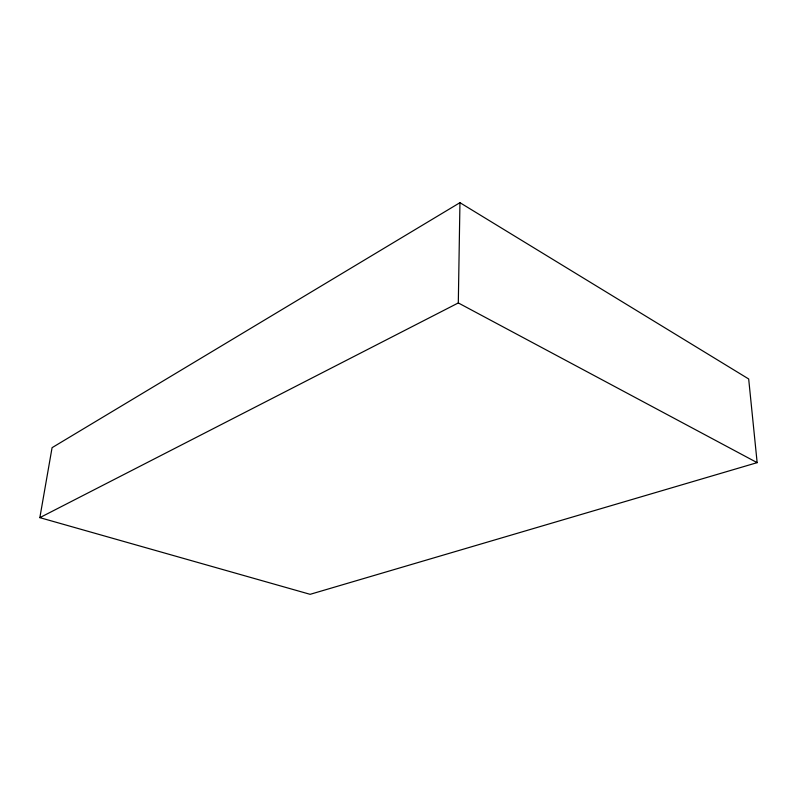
<?xml version="1.0" encoding="UTF-8"?>
<svg xmlns="http://www.w3.org/2000/svg" width="797" height="797" viewBox="0 0 797 797"><rect width="100%" height="100%" fill="white"/><g stroke="black" fill="none" stroke-linecap="round" stroke-linejoin="round"><path stroke-width="1.2" d="M39.85 517.642L458.305 302.94L459.949 202.677L748.682 378.973L757.15 462.649L310.123 594.323L39.85 517.642L52.074 447.675L459.949 202.677M458.305 302.94L757.15 462.649"/></g></svg>
